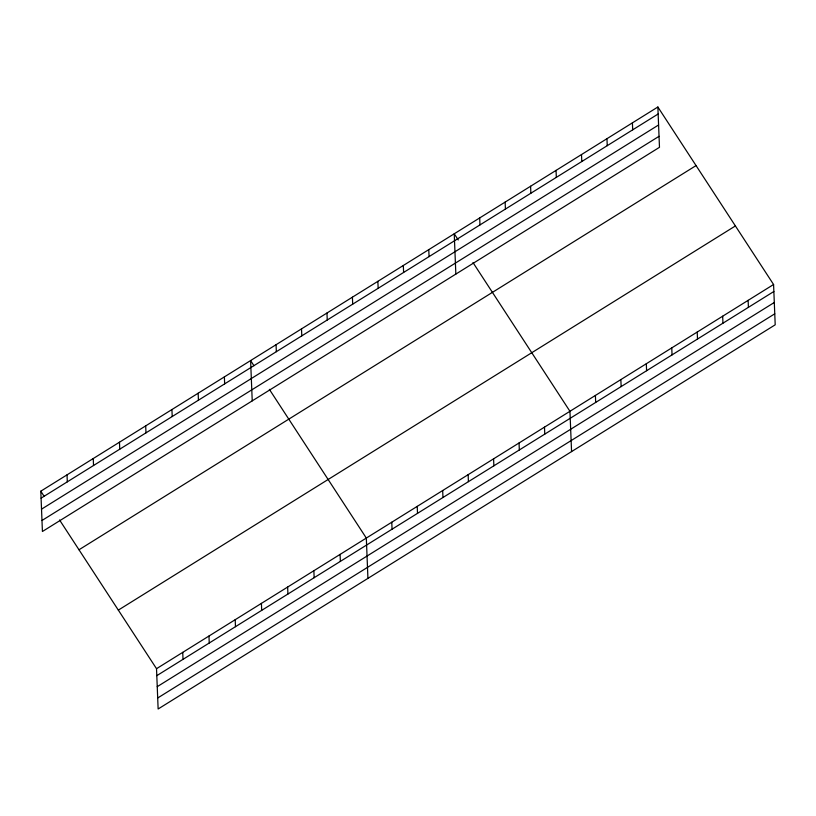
<?xml version="1.0" encoding="UTF-8"?>
<svg xmlns="http://www.w3.org/2000/svg" width="816" height="816" viewBox="0 0 816 816"><rect width="100%" height="100%" fill="white"/><g stroke="black" fill="none" stroke-linecap="round" stroke-linejoin="round"><path stroke-width="1.22" d="M657.869 107.008L659.481 147.308L42.422 531.491L40.8 491.191L657.869 107.008L773.578 284.509L775.2 324.809L158.131 708.992L156.519 668.692L59.558 519.965M41.075 498.168L658.145 113.985M41.524 509.164L658.583 124.981M41.973 520.496L659.042 136.313M78.989 549.77L696.048 165.587M118.33 610.113L735.4 225.94M156.519 668.692L773.578 284.509M156.794 675.668L773.864 291.496M157.243 686.664L774.302 302.481M157.692 697.996L774.761 313.813M458.255 239.955L454.237 233.794L455.848 274.084M472.994 262.568L569.945 411.295L571.567 451.585M253.949 365.711L250.604 360.57L252.226 400.87M269.362 389.344L366.323 538.07L367.934 578.371M40.8 491.191L44.146 496.332M748.129 300.359L748.405 307.336M722.67 316.21L722.956 323.187M697.221 332.051L697.496 339.038M671.762 347.902L672.047 354.878M646.313 363.752L646.588 370.729M632.41 122.859L632.696 129.836M620.854 379.593L621.139 386.58M606.961 138.71L607.237 145.687M595.405 395.444L595.68 402.421M581.502 154.55L581.788 161.527M556.053 170.401L556.328 177.378M544.496 427.135L544.772 434.112M530.594 186.252L530.879 193.229M519.037 442.986L519.323 449.963M505.145 202.093L505.42 209.069M493.588 458.837L493.864 465.814M479.686 217.943L479.971 224.92M468.139 474.677L468.415 481.654M442.68 490.528L442.966 497.505M428.777 249.635L429.063 256.612M417.231 506.379L417.506 513.356M403.328 265.486L403.604 272.462M391.772 522.22L392.057 529.196M377.869 281.336L378.155 288.313M352.42 297.177L352.696 304.154M340.088 554.401L340.374 561.377M326.961 313.028L327.247 320.005M313.864 570.721L314.15 577.708M301.512 328.879L301.787 335.855M287.64 587.051L287.926 594.028M276.053 344.719L276.338 351.696M261.416 603.381L261.701 610.358M235.192 619.711L235.477 626.688M224.38 376.9L224.655 383.877M208.967 636.031L209.243 643.018M198.155 393.22L198.431 400.207M182.743 652.361L183.019 659.338M171.931 409.55L172.207 416.527M145.697 425.881L145.982 432.857M119.473 442.211L119.758 449.188M93.248 458.531L93.534 465.518M67.024 474.861L67.31 481.838"/></g></svg>
